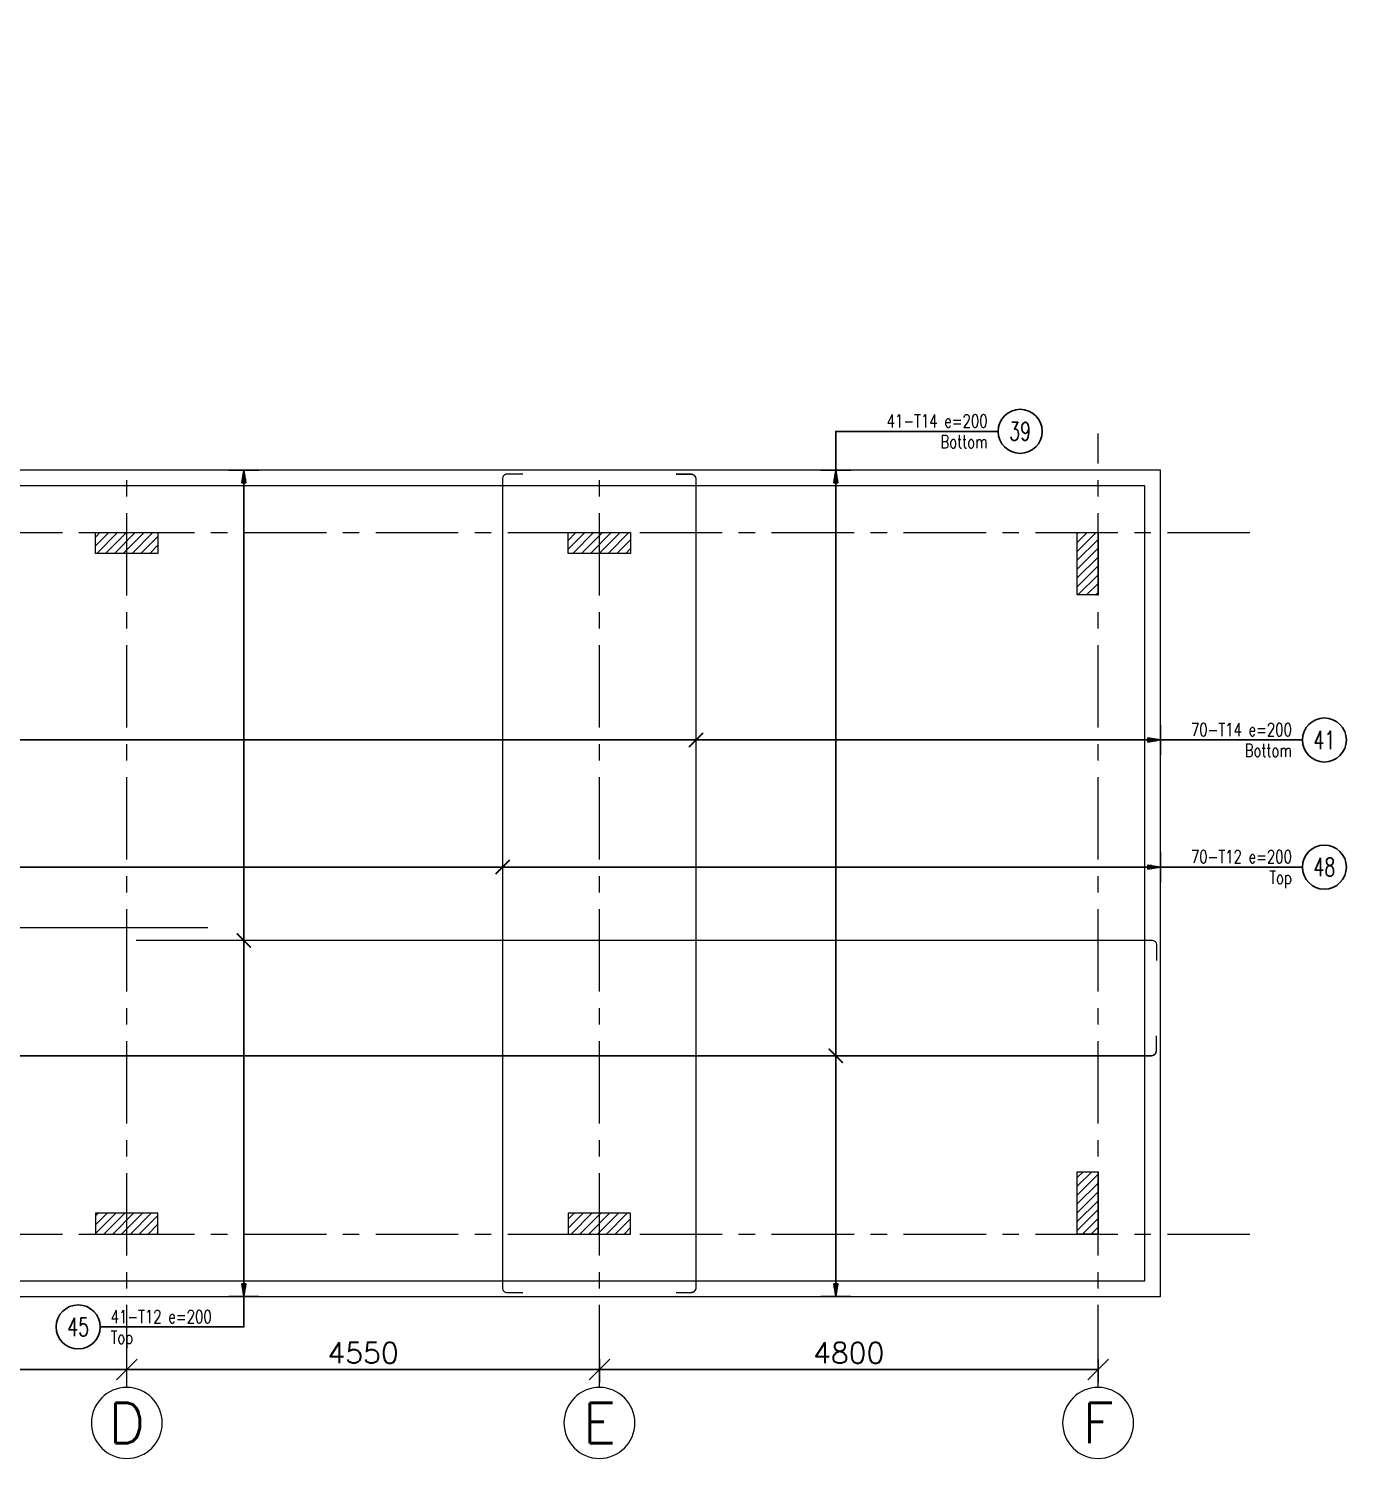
# Model space of a CAD drawing. Extents: x 2556046 to 2673391, y -921360 to -863964.
# Drawn here: x 2601817 to 2614503, y -916742 to -902983 of the extents above; entities that cross this region are included whole.
import ezdxf
from ezdxf.enums import TextEntityAlignment as Align

# ---------------------------------------------------------------- set-up
doc = ezdxf.new("R2010")
doc.units = 0
doc.header["$LTSCALE"] = 500
doc.header["$PDMODE"] = 98
doc.header["$PDSIZE"] = -0.01
doc.linetypes.add('CACHE', pattern=[0.375, 0.25, -0.125])
doc.linetypes.add('CENTER', pattern=[50.8, 31.75, -6.35, 6.35, -6.35])
for name, color, linetype, lineweight in [('A-GRID', 1, 'CENTER', 9), ('A-GRID-DIMS', 142, 'Continuous', 9), ('A-GRID-IDEN', 10, 'Continuous', 9), ('goe-cotes', 115, 'Continuous', 13)]:
    doc.layers.add(name, color=color, linetype=linetype, lineweight=lineweight)
for name, color, linetype in [('S-ASSOCIATETEXT', 7, 'Continuous'), ('S-RBAR-HA12', 151, 'Continuous'), ('S-RBAR-HA14', 21, 'Continuous'), ('S-RDIMO', 2, 'Continuous')]:
    doc.layers.add(name, color=color, linetype=linetype)
doc.styles.add('EG_SIMPLEX', font='SIMPLEX.shx')
doc.styles.add('ROMANS', font='romans.shx')
doc.styles.add('SIMPLEX', font='simplex_.ttf')
doc.dimstyles.new('ARK-MM-0100', dxfattribs={"dimtxt": 200, "dimasz": 200, "dimexe": 100, "dimexo": 100, "dimgap": 60, "dimtad": 1, "dimdec": 1, "dimrnd": 0.1, "dimdsep": 46, "dimtxsty": 'EG_SIMPLEX', "dimblk1": 'OBLIQUE', "dimblk2": 'OBLIQUE', "dimsah": 1, "dimcen": 300, "dimclrd": 256, "dimclre": 256, "dimclrt": 2, "dimadec": 0, "dimazin": 0, "dimtfac": 1, "dimtdec": 1, "dimtix": 1, "dimtmove": 2, "dimatfit": 3, "dimldrblk": 'OBLIQUE', "dimfxl": 1, "dimtolj": 1, "dimtzin": 0, "dimarcsym": 0})
pattern_1 = [(45, (30000, -21991.54), (-42.4264069, 42.4264069), [])]

# ---------------------------------------------------------------- blocks, each defined once
blk = doc.blocks.new('AX-HL')
at = {"color": 1}
blk.add_circle((-0.35, 0), 0.35, dxfattribs=at)
at = {"color": 6, "style": 'SIMPLEX', "width": 0.430328}
blk.add_attdef('N-F', text='', height=0.4, dxfattribs=at).set_placement((-0.6, -0.2), (-0.1, -0.2), align=Align.FIT)
at = {"color": 6, "style": 'SIMPLEX'}
blk.add_attdef('N', text='', height=0.4, dxfattribs=at).set_placement((-0.35, 0), align=Align.MIDDLE)
blk = doc.blocks.new('_Oblique')
at = {"color": 0, "linetype": 'ByBlock', "lineweight": -2}
blk.add_line((-0.5, -0.5), (0.5, 0.5), dxfattribs=at)
blk = doc.blocks.new('*D190')
at = {"layer": 'A-GRID-DIMS', "lineweight": -2, "transparency": 16777216}
for p, q in [((2597963, -915788), (2597963, -915787)), ((2602762, -915788), (2602762, -915787)), ((2597963, -915887), (2602762, -915887))]:
    blk.add_line(p, q, dxfattribs=at)
at = {"layer": 'Defpoints', "color": 0, "transparency": 16777216}
for p in [(2597963, -915888), (2602762, -915887), (2602762, -915888)]:
    blk.add_point(p, dxfattribs=at)
at = {"layer": 'A-GRID-DIMS', "lineweight": -2, "transparency": 16777216, "xscale": 200, "yscale": 200, "zscale": 200, "rotation": 180}
blk.add_blockref('_Oblique', (2597963, -915887), dxfattribs=at)
at = {"layer": 'A-GRID-DIMS', "lineweight": -2, "transparency": 16777216, "xscale": 200, "yscale": 200, "zscale": 200}
blk.add_blockref('_Oblique', (2602762, -915887), dxfattribs=at)
at = {"layer": 'A-GRID-DIMS', "color": 2, "transparency": 16777216, "insert": (2600363, -915727), "char_height": 200, "attachment_point": 5, "style": 'EG_SIMPLEX'}
blk.add_mtext('\\A1;4800', dxfattribs=at)
blk = doc.blocks.new('*D191')
at = {"layer": 'A-GRID-DIMS', "lineweight": -2, "transparency": 16777216}
for p, q in [((2602762, -915788), (2602762, -915787)), ((2607312, -916012), (2607312, -915787)), ((2602762, -915887), (2607312, -915887))]:
    blk.add_line(p, q, dxfattribs=at)
at = {"layer": 'Defpoints', "color": 0, "transparency": 16777216}
for p in [(2602762, -915888), (2607312, -915887), (2607312, -916112)]:
    blk.add_point(p, dxfattribs=at)
at = {"layer": 'A-GRID-DIMS', "lineweight": -2, "transparency": 16777216, "xscale": 200, "yscale": 200, "zscale": 200, "rotation": 180}
blk.add_blockref('_Oblique', (2602762, -915887), dxfattribs=at)
at = {"layer": 'A-GRID-DIMS', "lineweight": -2, "transparency": 16777216, "xscale": 200, "yscale": 200, "zscale": 200}
blk.add_blockref('_Oblique', (2607312, -915887), dxfattribs=at)
at = {"layer": 'A-GRID-DIMS', "color": 2, "transparency": 16777216, "insert": (2605037, -915727), "char_height": 200, "attachment_point": 5, "style": 'EG_SIMPLEX'}
blk.add_mtext('\\A1;4550', dxfattribs=at)
blk = doc.blocks.new('*D192')
at = {"layer": 'A-GRID-DIMS', "lineweight": -2, "transparency": 16777216}
for p, q in [((2607312, -916012), (2607312, -915787)), ((2612112, -916012), (2612112, -915787)), ((2607312, -915887), (2612112, -915887))]:
    blk.add_line(p, q, dxfattribs=at)
at = {"layer": 'Defpoints', "color": 0, "transparency": 16777216}
for p in [(2612112, -915887), (2607312, -916112), (2612112, -916112)]:
    blk.add_point(p, dxfattribs=at)
at = {"layer": 'A-GRID-DIMS', "lineweight": -2, "transparency": 16777216, "xscale": 200, "yscale": 200, "zscale": 200, "rotation": 180}
blk.add_blockref('_Oblique', (2607312, -915887), dxfattribs=at)
at = {"layer": 'A-GRID-DIMS', "lineweight": -2, "transparency": 16777216, "xscale": 200, "yscale": 200, "zscale": 200}
blk.add_blockref('_Oblique', (2612112, -915887), dxfattribs=at)
at = {"layer": 'A-GRID-DIMS', "color": 2, "transparency": 16777216, "insert": (2609712, -915727), "char_height": 200, "attachment_point": 5, "style": 'EG_SIMPLEX'}
blk.add_mtext('\\A1;4800', dxfattribs=at)
blk = doc.blocks.new('*X10')
at = {"color": 0}
for p, q in [((0, 0), (2.5, 0)), ((0.9, 0.15), (2.5, 0.15)), ((1.8, 0.3), (2.5, 0.3)), ((0.9, -0.15), (2.5, -0.15)), ((1.8, -0.3), (2.5, -0.3))]:
    blk.add_line(p, q, dxfattribs=at)
blk = doc.blocks.new('CADF_02')
at = {"layer": 'S-RDIMO'}
blk.add_line((0, 2.88), (0, -2.88), dxfattribs=at)
blk.add_lwpolyline([(0, 0), (2.4, -0.4), (2.4, 0.4)], close=True, dxfattribs=at)
at = {"layer": 'S-RDIMO', "xscale": 0.96, "yscale": 0.96, "zscale": 0.96}
blk.add_blockref('*X10', (0, 0), dxfattribs=at)
blk = doc.blocks.new('cadf_03')
at = {"layer": 'S-RDIMO'}
blk.add_blockref('CADF_02', (0, 0), dxfattribs=at)
blk = doc.blocks.new('cadf_04')
at = {"const_width": 0.32}
blk.add_lwpolyline([(1.36, 1.36), (-1.36, -1.36)], dxfattribs=at)
blk = doc.blocks.new('cadf_05')
at = {"color": 140}
blk.add_circle((0, 0), 4.24, dxfattribs=at)
at = {"color": 140, "style": 'ROMANS', "width": 0.75}
for tag, p in [('$COM1', (-8.24, 2.03)), ('$COM2', (-8.24, -4.24))]:
    blk.add_attdef(tag, text='', height=2.5, dxfattribs=at).set_placement(p, align=Align.BOTTOM_RIGHT)
at = {"color": 140, "style": 'ROMANS', "width": 0.7}
blk.add_attdef('$NUM', text='', height=3.5, dxfattribs=at).set_placement((0, 0), align=Align.MIDDLE)

msp = doc.modelspace()

# ---------------------------------------------------------------- hatches: boundary and pattern name
at = {"layer": 'goe-cotes'}
h = msp.add_hatch(dxfattribs=at)
h.set_pattern_fill('_USER', color=256, scale=60, angle=45, pattern_type=0)
h.set_pattern_definition(pattern_1)
h.paths.add_polyline_path([(2603062.39, -908033.46), (2603062.39, -907833.46), (2602465.39, -907833.46), (2602465.39, -908033.46)])
h = msp.add_hatch(dxfattribs=at)
h.set_pattern_fill('_USER', color=256, scale=60, angle=45, pattern_type=0)
h.set_pattern_definition(pattern_1)
h.paths.add_polyline_path([(2607612.06, -908033.46), (2607612.06, -907833.46), (2607012.06, -907833.46), (2607012.06, -908033.46)])
h = msp.add_hatch(dxfattribs=at)
h.set_pattern_fill('_USER', color=256, scale=60, angle=45, pattern_type=0)
h.set_pattern_definition(pattern_1)
h.paths.add_polyline_path([(2612112.06, -907833.46), (2611912.06, -907833.46), (2611912.06, -908433.46), (2612112.06, -908433.46)])
h = msp.add_hatch(dxfattribs=at)
h.set_pattern_fill('_USER', color=256, scale=60, angle=45, pattern_type=0)
h.set_pattern_definition(pattern_1)
h.paths.add_polyline_path([(2612112.06, -913983.46), (2611912.06, -913983.46), (2611912.06, -914583.46), (2612112.06, -914583.46)])
h = msp.add_hatch(dxfattribs=at)
h.set_pattern_fill('_USER', color=256, scale=60, angle=45, pattern_type=0)
h.set_pattern_definition(pattern_1)
h.paths.add_polyline_path([(2603065.39, -914383.46), (2603065.39, -914583.46), (2602465.39, -914583.46), (2602465.39, -914383.46)])
h = msp.add_hatch(dxfattribs=at)
h.set_pattern_fill('_USER', color=256, scale=60, angle=45, pattern_type=0)
h.set_pattern_definition(pattern_1)
h.paths.add_polyline_path([(2607612.06, -914383.46), (2607612.06, -914583.46), (2607012.06, -914583.46), (2607012.06, -914383.46)])

# ---------------------------------------------------------------- linework, layer by layer
at = {"layer": 'A-GRID', "ltscale": 0.05}
for p, q in [((2612112.06, -916059.54), (2612112.06, -906880.83)), ((2602762.39, -916059.54), (2602762.39, -907233.46)), ((2607312.06, -916059.54), (2607312.06, -907233.46)), ((2587379.45, -907833.46), (2613612.72, -907833.46)), ((2587379.45, -914583.46), (2613612.72, -914583.46))]:
    msp.add_line(p, q, dxfattribs=at)
at = {"layer": 'goe-cotes'}
for points in [[(2588362.72, -902983.04), (2588362.72, -915183.46), (2612712.06, -915183.46), (2612712.06, -907233.46), (2598762.72, -907233.46), (2598762.72, -902983.04)], [(2588512.72, -903133.04), (2588512.72, -915033.46), (2612562.06, -915033.46), (2612562.06, -907383.46), (2598612.72, -907383.46), (2598612.72, -903133.04)], [(2603062.39, -907833.46), (2603062.39, -908033.46), (2602462.39, -908033.46), (2602462.39, -907833.46)], [(2607612.06, -907833.46), (2607612.06, -908033.46), (2607012.06, -908033.46), (2607012.06, -907833.46)], [(2611912.06, -907833.46), (2612112.06, -907833.46), (2612112.06, -908433.46), (2611912.06, -908433.46)], [(2611912.06, -913983.46), (2612112.06, -913983.46), (2612112.06, -914583.46), (2611912.06, -914583.46)], [(2603062.39, -914583.46), (2603062.39, -914383.46), (2602462.39, -914383.46), (2602462.39, -914583.46)], [(2607612.06, -914583.46), (2607612.06, -914383.46), (2607012.06, -914383.46), (2607012.06, -914583.46)]]:
    msp.add_lwpolyline(points, close=True, dxfattribs=at)
at = {"layer": 'S-RBAR-HA12', "const_width": 12}
for points in [[(2606575.16, -915147.46), (2606423.16, -915147.46, -0.41421356), (2606381.16, -915105.46), (2606381.16, -907311.46, -0.41421356), (2606423.16, -907269.46), (2606575.16, -907269.46)], [(2612676.06, -911951.67), (2612676.06, -911799.67, 0.41421356), (2612634.06, -911757.67), (2602852.03, -911757.67)]]:
    msp.add_lwpolyline(points, format="xyb", dxfattribs=at)
msp.add_lwpolyline([(2597527.75, -911635.04), (2603544.16, -911635.04)], dxfattribs=at)
at = {"layer": 'S-RBAR-HA14', "linetype": 'CACHE', "const_width": 14}
for points in [[(2608048.96, -915146.46), (2608192.96, -915146.46, 0.41421356), (2608241.96, -915097.46), (2608241.96, -907319.46, 0.41421356), (2608192.96, -907270.46), (2608048.96, -907270.46)], [(2612672.19, -912674.73), (2612672.19, -912818.73, -0.41421356), (2612623.19, -912867.73), (2600844.16, -912867.73)]]:
    msp.add_lwpolyline(points, format="xyb", dxfattribs=at)
at = {"layer": 'S-RDIMO'}
for p, q in [((2603889.65, -907233.46), (2603889.65, -915183.46)), ((2609587.5, -915183.46), (2609587.5, -907233.46)), ((2598962.72, -909828.62), (2612712.06, -909828.62)), ((2598962.72, -911051.79), (2612712.06, -911051.79))]:
    msp.add_line(p, q, dxfattribs=at)
for points in [[(2609587.5, -907233.46), (2609587.5, -906858.82), (2611149.06, -906858.82)], [(2612712.06, -909828.62), (2614078.03, -909828.62)], [(2612712.06, -911051.79), (2614078.03, -911051.79)], [(2603889.65, -915183.46), (2603889.65, -915477.04), (2602507.41, -915477.04)]]:
    msp.add_lwpolyline(points, dxfattribs=at)

# ---------------------------------------------------------------- block references
at = {"layer": 'A-GRID-IDEN'}
ref = msp.add_blockref('AX-HL', (2603103.64, -916400.79), dxfattribs=dict(at, xscale=-975, yscale=974.9999999999997, zscale=975, rotation=180))
ref.add_attrib('N', 'D', dxfattribs={"layer": '0', "color": 6, "height": 390, "style": 'SIMPLEX'}).set_placement((2602762.39, -916400.79), align=Align.MIDDLE_CENTER)
ref = msp.add_blockref('AX-HL', (2607653.31, -916400.79), dxfattribs=dict(at, xscale=-975, yscale=974.9999999999997, zscale=975, rotation=180))
ref.add_attrib('N', 'E', dxfattribs={"layer": '0', "color": 6, "height": 390, "style": 'SIMPLEX'}).set_placement((2607312.06, -916400.79), align=Align.MIDDLE_CENTER)
ref = msp.add_blockref('AX-HL', (2612453.31, -916400.79), dxfattribs=dict(at, xscale=-975, yscale=974.9999999999997, zscale=975, rotation=180))
ref.add_attrib('N', 'F', dxfattribs={"layer": '0', "color": 6, "height": 390, "style": 'SIMPLEX'}).set_placement((2612112.06, -916400.79), align=Align.MIDDLE_CENTER)
at = {"layer": 'S-ASSOCIATETEXT'}
ref = msp.add_blockref('cadf_05', (2611361.56, -906858.82), dxfattribs=dict(at, xscale=50, yscale=50, zscale=50))
ref.add_attrib('$NUM', '39', dxfattribs={"color": 140, "height": 175, "style": 'ROMANS', "width": 0.7, "flags": 2}).set_placement((2611361.56, -906858.82), align=Align.MIDDLE)
ref.add_attrib('$COM1', '41-T14 e=200', dxfattribs={"color": 140, "height": 125, "style": 'ROMANS', "width": 0.75, "flags": 2}).set_placement((2611049.06, -906758.82), align=Align.MIDDLE_RIGHT)
ref.add_attrib('$COM2', 'Bottom', dxfattribs={"color": 140, "height": 125, "style": 'ROMANS', "width": 0.75, "flags": 2}).set_placement((2611049.06, -906958.82), align=Align.MIDDLE_RIGHT)
ref = msp.add_blockref('cadf_05', (2614290.53, -909828.62), dxfattribs=dict(at, xscale=50, yscale=50, zscale=50))
ref.add_attrib('$NUM', '41', dxfattribs={"color": 140, "height": 175, "style": 'ROMANS', "width": 0.7, "flags": 2}).set_placement((2614290.53, -909828.62), align=Align.MIDDLE)
ref.add_attrib('$COM1', '70-T14 e=200', dxfattribs={"color": 140, "height": 125, "style": 'ROMANS', "width": 0.75, "flags": 2}).set_placement((2613978.03, -909728.62), align=Align.MIDDLE_RIGHT)
ref.add_attrib('$COM2', 'Bottom', dxfattribs={"color": 140, "height": 125, "style": 'ROMANS', "width": 0.75, "flags": 2}).set_placement((2613978.03, -909928.62), align=Align.MIDDLE_RIGHT)
ref = msp.add_blockref('cadf_05', (2614290.53, -911051.79), dxfattribs=dict(at, xscale=50, yscale=50, zscale=50))
ref.add_attrib('$NUM', '48', dxfattribs={"color": 140, "height": 175, "rotation": 360, "style": 'ROMANS', "width": 0.7, "flags": 2}).set_placement((2614290.53, -911051.79), align=Align.MIDDLE)
ref.add_attrib('$COM1', '70-T12 e=200', dxfattribs={"color": 140, "height": 125, "rotation": 360, "style": 'ROMANS', "width": 0.75, "flags": 2}).set_placement((2613978.03, -910951.79), align=Align.MIDDLE_RIGHT)
ref.add_attrib('$COM2', 'Top', dxfattribs={"color": 140, "height": 125, "rotation": 360, "style": 'ROMANS', "width": 0.75, "flags": 2}).set_placement((2613978.03, -911151.79), align=Align.MIDDLE_RIGHT)
ref = msp.add_blockref('cadf_05', (2602294.91, -915477.04), dxfattribs=dict(at, xscale=50, yscale=50, zscale=50))
ref.add_attrib('$NUM', '45', dxfattribs={"color": 140, "height": 175, "rotation": 360, "style": 'ROMANS', "width": 0.7, "flags": 2}).set_placement((2602294.91, -915477.04), align=Align.MIDDLE)
ref.add_attrib('$COM1', '41-T12 e=200', dxfattribs={"color": 140, "height": 125, "rotation": 360, "style": 'ROMANS', "width": 0.75, "flags": 2}).set_placement((2602607.41, -915377.04), align=Align.MIDDLE_LEFT)
ref.add_attrib('$COM2', 'Top', dxfattribs={"color": 140, "height": 125, "rotation": 360, "style": 'ROMANS', "width": 0.75, "flags": 2}).set_placement((2602607.41, -915577.04), align=Align.MIDDLE_LEFT)
at = {"layer": 'S-RDIMO', "xscale": 50, "yscale": 50, "zscale": 50}
for name, p, rotation in [('cadf_03', (2603889.65, -907233.46), 269.9999999996879), ('cadf_03', (2609587.5, -907233.46), 270.0000000005806), ('cadf_03', (2612712.06, -909828.62), 180), ('cadf_04', (2606381.16, -911051.79), 359.9999999996847), ('cadf_03', (2612712.06, -911051.79), 179.9999999996847), ('cadf_04', (2603889.65, -911757.67), 269.9999999996879), ('cadf_04', (2609587.5, -912867.73), 90.0000000005806), ('cadf_03', (2603889.65, -915183.46), 89.9999999996879), ('cadf_03', (2609587.5, -915183.46), 90.0000000005806)]:
    msp.add_blockref(name, p, dxfattribs=dict(at, rotation=rotation))
msp.add_blockref('cadf_04', (2608241.96, -909828.62), dxfattribs=at)

# ---------------------------------------------------------------- dimensions: what is measured, and where the dimension line sits
at = {"layer": 'A-GRID-DIMS'}
for base, p1, p2, picture, middle in [((2602762.39, -915886.77), (2597962.72, -915887.77), (2602762.39, -915887.77), '*D190', (2600362.56, -915726.77)), ((2607312.06, -915886.77), (2602762.39, -915887.77), (2607312.06, -916111.73), '*D191', (2605037.22, -915726.77))]:
    dim = msp.add_linear_dim(base=base, p1=p1, p2=p2, dimstyle='ARK-MM-0100', override={"dimrnd": 1}, dxfattribs=at)
    dim.commit()
    dim.dimension.update_dxf_attribs({"geometry": picture, "text_midpoint": middle})
dim = msp.add_linear_dim(base=(2612112.06, -915886.77), p1=(2607312.06, -916111.73), p2=(2612112.06, -916111.73), dimstyle='ARK-MM-0100', dxfattribs=at)
dim.commit()
dim.dimension.update_dxf_attribs({"geometry": '*D192', "text_midpoint": (2609712.06, -915726.77)})

doc.saveas('drawing.dxf')
